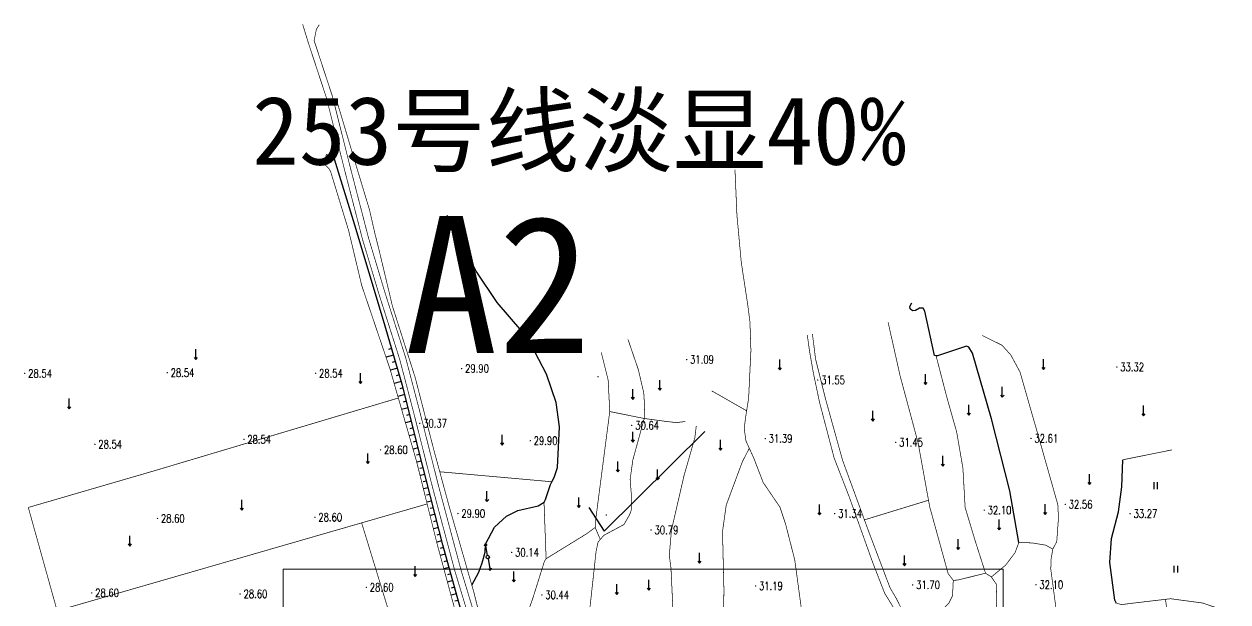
# Model space of a CAD drawing. Header units: millimetres. Extents: x -53295381 to 181933601, y -165 to 204541444.
# Drawn here: x 51323280 to 51674331, y 21246238 to 21414736 of the extents above; entities that cross this region are included whole.
import ezdxf

# ---------------------------------------------------------------- set-up
doc = ezdxf.new("R2010")
doc.units = ezdxf.units.MM
doc.header["$LTSCALE"] = 1000
doc.linetypes.add('X2', pattern=[10, 8, -2])
doc.layers.add('0－指标', color=7, linetype='Continuous')
doc.layers.add('地形', color=253, linetype='Continuous')
doc.layers.add('PUB_TITLE', color=7, linetype='Continuous', lineweight=20)
doc.styles.add('HZ', font='rs.shx', dxfattribs={"width": 0.8, "bigfont": 'hztxt.shx'})
doc.linetypes.add('10421', pattern='A,2,[150,AAA.SHX,S=1,R=0,X=0,Y=1],1e-11', length=2)

# ---------------------------------------------------------------- blocks, each defined once
blk = doc.blocks.new('gc170')
at = {"linetype": 'Continuous'}
blk.add_circle((0, 0), 0.5, dxfattribs=at)
blk = doc.blocks.new('gc200')
at = {"const_width": 0.2}
blk.add_lwpolyline([(-0.1, 0, 1), (0.1, 0, 1)], format="xyb", close=True, dxfattribs=at)
blk = doc.blocks.new('gc013b')
at = {"linetype": 'Continuous'}
blk.add_line((0.5, 0), (4, 0), dxfattribs=at)
at = {"linetype": 'Continuous', "flags": 128}
blk.add_lwpolyline([(3.39, 0.35), (4, 0), (3.39, -0.35)], dxfattribs=at)
blk = doc.blocks.new('gc120')
for p, q in [((-0.5, 0.6), (0, 0)), ((0, 0), (0, 3)), ((0, 0), (0.5, 0.6))]:
    blk.add_line(p, q)
blk = doc.blocks.new('gc121')
for p, q in [((-0.5, -1), (-0.5, 1)), ((0.5, -1), (0.5, 1))]:
    blk.add_line(p, q)

msp = doc.modelspace()

# ---------------------------------------------------------------- linework, layer by layer
for p, q in [((51492475.719, 21266877.413), (51521821.921, 21295959.967)), ((51487995.068, 21273812.495), (51492475.719, 21266877.413))]:
    msp.add_line(p, q)
at = {"layer": 'PUB_TITLE'}
msp.add_lwpolyline([(51398808.075, 21255762.926), (51398808.075, 20958762.926), (51608808.075, 20958762.926), (51608808.075, 21255762.926)], close=True, dxfattribs=at)
at = {"layer": '地形'}
for p, q in [((51430484.598, 21320154.022, 30049), (51429524.68, 21319873.742, 30049)), ((51431045.158, 21318234.185, 30049), (51428829.575, 21317587.272, 30049)), ((51431605.718, 21316314.349, 30049), (51430645.8, 21316034.069, 30049)), ((51432166.278, 21314394.512, 30049), (51430091.366, 21313788.673, 30049)), ((51432726.838, 21312474.675, 30049), (51431766.92, 21312194.395, 30049)), ((51433287.398, 21310554.839, 30049), (51431196.6, 21309944.361, 30049)), ((51434307.514, 21306687.776, 30049), (51432279.001, 21306179.469, 30049)), ((51433821.382, 21308627.796, 30049), (51432851.372, 21308384.73, 30049)), ((51435279.778, 21302807.737, 30049), (51433384.881, 21302332.912, 30049)), ((51434793.646, 21304747.756, 30049), (51433823.636, 21304504.691, 30049)), ((51436252.042, 21298927.698, 30049), (51434490.761, 21298486.355, 30049)), ((51435765.91, 21300867.717, 30049), (51434795.9, 21300624.651, 30049)), ((51437224.305, 21295047.659, 30049), (51435596.641, 21294639.797, 30049)), ((51436738.173, 21296987.678, 30049), (51435768.164, 21296744.612, 30049)), ((51437710.437, 21293107.639, 30049), (51436740.428, 21292864.573, 30049)), ((51438196.569, 21291167.62, 30049), (51436702.521, 21290793.24, 30049)), ((51438682.701, 21289227.6, 30049), (51437712.691, 21288984.534, 30049)), ((51439168.833, 21287287.581, 30049), (51437801.03, 21286944.835, 30049)), ((51439657.921, 21285348.308, 30049), (51438688.897, 21285101.341, 30049)), ((51440151.856, 21283410.261, 30049), (51438769.198, 21283057.873, 30049)), ((51440645.792, 21281472.213, 30049), (51439676.768, 21281225.246, 30049)), ((51441139.727, 21279534.166, 30049), (51439735.997, 21279176.408, 30049)), ((51441633.662, 21277596.118, 30049), (51440664.638, 21277349.151, 30049)), ((51442127.597, 21275658.071, 30049), (51440702.796, 21275294.943, 30049)), ((51442621.533, 21273720.024, 30049), (51441652.509, 21273473.056, 30049)), ((51443115.468, 21271781.976, 30049), (51441669.595, 21271413.478, 30049)), ((51444103.338, 21267905.881, 30049), (51442636.394, 21267532.012, 30049)), ((51443609.403, 21269843.929, 30049), (51442640.379, 21269596.961, 30049)), ((51445091.209, 21264029.786, 30049), (51443603.192, 21263650.547, 30049)), ((51444597.274, 21265967.834, 30049), (51443628.25, 21265720.866, 30049)), ((51445600.8, 21262095.904, 30049), (51444637.152, 21261828.729, 30049)), ((51446135.151, 21260168.608, 30049), (51444646.88, 21259755.979, 30049)), ((51447203.851, 21256314.016, 30049), (51445690.892, 21255894.542, 30049)), ((51446669.501, 21258241.312, 30049), (51445705.853, 21257974.137, 30049)), ((51447738.201, 21254386.72, 30049), (51446774.554, 21254119.545, 30049)), ((51448272.552, 21252459.424, 30049), (51446734.904, 21252033.105, 30049)), ((51448806.902, 21250532.128, 30049), (51447843.254, 21250264.953, 30049)), ((51449341.252, 21248604.832, 30049), (51447778.916, 21248171.668, 30049)), ((51449875.603, 21246677.536, 30049), (51448911.955, 21246410.361, 30049))]:
    msp.add_line(p, q, dxfattribs=at)
at = {"layer": '地形', "linetype": 'Continuous', "const_width": 200, "flags": 128}
for points, elevation in [([(51404527.8, 21414635.514), (51406138.8, 21409388.514), (51411466.8, 21393163.514), (51416632.8, 21372617.514), (51421995.8, 21351870.514), (51426828.8, 21335802.514), (51432813.8, 21316984.514), (51436815.8, 21301722.514), (51442405.8, 21279581.514), (51448907.8, 21255240.514), (51454358.8, 21237225.514), (51459355.8, 21218719.514), (51463455.8, 21206884.514), (51466893.8, 21190388.514), (51469660.8, 21179069.514), (51472844.8, 21169186.514), (51479017.8, 21149620.514), (51483215.8, 21134206.514), (51487895.8, 21117842.514), (51489213.8, 21112124.514)], 30848), ([(51414386.8, 21392625.514), (51419787.8, 21374561.514), (51424004.8, 21360588.514), (51425593.8, 21353609.514), (51426720.8, 21349170.514), (51430701.8, 21332468.514), (51437352.8, 21311603.514), (51442713.8, 21290757.514), (51447193.8, 21274246.514), (51454428.8, 21249100.514), (51456869.8, 21239326.514), (51457801.8, 21238518.514)], 30546), ([(51411379.8, 21376617.514), (51410924.987, 21373871.359), (51412166.8, 21372631.514), (51412698.8, 21371629.514), (51417914.8, 21354561.514), (51421754.8, 21338457.514), (51429946.8, 21314291.514), (51437749.8, 21287150.514), (51443711.8, 21263214.514), (51448755.8, 21244558.514), (51448589.8, 21243318.514), (51448034.8, 21242680.514), (51437416.8, 21239352.514), (51431437.8, 21237597.514)], 28957), ([(51550568.8, 21239689.514), (51548009.8, 21258515.514), (51545374.8, 21268811.514), (51543676.8, 21273914.514), (51538814.8, 21281043.514), (51536081.8, 21288140.514), (51533774.8, 21293202.514), (51533271.8, 21296865.514), (51533785.8, 21300767.514), (51534566.8, 21305632.514), (51535229.8, 21319586.514), (51534947.8, 21327918.514), (51534310.8, 21332852.514), (51532416.8, 21345270.514), (51531150.8, 21359050.514), (51530586.8, 21372261.514)], 31646), ([(51575235.8, 21327788.514), (51578753.8, 21312096.514), (51583989.8, 21292623.514), (51587362.8, 21273988.514), (51592749.8, 21254462.514), (51594241.8, 21252560.514), (51595458.8, 21252593.514), (51603647.8, 21254607.514), (51605354.8, 21253516.514), (51606793.8, 21251413.514), (51606917.8, 21246131.514), (51605210.8, 21226656.514), (51603653.8, 21210479.514), (51601863.8, 21202482.514), (51600806.8, 21196150.514), (51601094.8, 21191627.514), (51601363.8, 21189236.514)], 32029), ([(51499374.8, 21322811.236), (51502407.8, 21313970.514), (51503979.8, 21307194.514), (51504225.8, 21303280.514), (51504122.8, 21299727.514), (51500801.8, 21287639.514), (51500008.8, 21281964.514), (51500393.8, 21277184.514), (51500384.8, 21273122.514), (51499803.8, 21271556.514), (51499374.8, 21270819.602)], 31189), ([(51551665.8, 21324069.514), (51552353.8, 21319184.514), (51553475.8, 21312820.514), (51555227.8, 21304517.514), (51559496.8, 21288206.514), (51563841.8, 21277022.514), (51570655.8, 21257982.514), (51574218.8, 21248790.514), (51577088.8, 21244127.514), (51578457.8, 21240705.514), (51579364.8, 21230079.514), (51579275.8, 21221813.514)], 31747), ([(51553161.8, 21324367.514), (51554094.8, 21317026.514), (51556965.8, 21305508.514), (51561969.8, 21287509.514), (51569568.8, 21266783.514), (51575763.8, 21250443.514), (51577789.8, 21246961.514), (51580099.8, 21242103.514), (51580710.8, 21238844.514), (51581550.8, 21230554.514), (51580968.8, 21211775.514), (51581116.8, 21208066.514), (51582269.8, 21200331.514), (51583917.8, 21195279.514), (51585701.8, 21192562.514), (51591941.8, 21186124.514)], 31646), ([(51602639.8, 21323958.514), (51608482.8, 21321058.514), (51611025.8, 21318228.514), (51613689.8, 21313314.514), (51619857.8, 21291796.514), (51624722.8, 21274612.514), (51624918.8, 21270750.514), (51624410.8, 21263800.514), (51623263.8, 21261633.514), (51622763.8, 21258696.514), (51622670.8, 21255853.514), (51626500.8, 21226955.514), (51629358.8, 21207718.514), (51631091.8, 21191292.514), (51632135.8, 21189956.514), (51633492.8, 21189175.514)], 32891), ([(51491308.8, 21264455.514), (51489817.8, 21267944.514), (51489950.8, 21270075.514), (51494067.8, 21301753.514), (51493596.8, 21311001.514), (51491586.8, 21319003.514)], 31138), ([(51589229.8, 21317987.514), (51592298.8, 21306162.514), (51595235.8, 21295759.514), (51597056.8, 21285221.514), (51597698.8, 21273787.514), (51600596.8, 21264147.514), (51603647.8, 21254607.514)], 32181), ([(51324514.672, 21273781.001), (51361338.8, 21284499.514), (51432455.8, 21305709.514)], 29007), ([(51523753.8, 21307813.514), (51533979.8, 21301973.514)], 31494), ([(51494067.8, 21301753.514), (51499374.8, 21300684.514)], 30936), ([(51499374.8, 21300684.197), (51504122.8, 21299727.514)], 30936), ([(51504122.8, 21299727.514), (51510040.8, 21298929.514), (51513429.8, 21298525.514), (51516120.8, 21298841.514)], 31189), ([(51519293.8, 21297526.514), (51518888.8, 21294130.514), (51515735.8, 21283105.514), (51512053.8, 21267163.514), (51511438.8, 21259809.514), (51511937.8, 21255892.514), (51512666.8, 21240089.514), (51513070.8, 21236579.514), (51514327.8, 21235850.514), (51517729.8, 21232906.514), (51519814.8, 21229930.514), (51523108.8, 21219625.514), (51523224.8, 21217236.514), (51523353.8, 21205352.514), (51524507.8, 21197769.514), (51524336.8, 21196452.514), (51521895.8, 21195878.514)], 31494), ([(51523236.8, 21216108.514), (51526025.8, 21221563.514), (51527051.8, 21225813.514), (51527356.8, 21249879.514), (51526947.8, 21266743.514), (51528024.8, 21274446.514), (51532721.8, 21287073.514), (51534754.8, 21291051.514)], 31494), ([(51643717.8, 21287691.514), (51658051.8, 21290580.514)], 33449), ([(51444494.8, 21284191.514), (51477167.8, 21281277.514)], 30000), ([(51324514.8, 21273780.514), (51367667.167, 21119105.102)], 28584), ([(51440898.8, 21274831.514), (51332921.203, 21243648.589)], 29056), ([(51474899.8, 21275346.514), (51475508.8, 21258840.514)], 30298), ([(51568328.8, 21270166.514), (51587018.8, 21275887.514)], 31775), ([(51499374.8, 21270819.514), (51498191.8, 21268787.514), (51492368.8, 21265673.514), (51490666.8, 21263716.514), (51490067.8, 21260882.514), (51488131.8, 21243087.514), (51488681.8, 21239118.514), (51489671.8, 21237580.514), (51490786.8, 21237563.514), (51499374.8, 21237479.514)], 31138), ([(51421713.8, 21269291.514), (51431437.8, 21237597.514)], 28858), ([(51489817.8, 21267944.514), (51487273.8, 21266079.514), (51475508.8, 21258840.514), (51475001.8, 21258053.514), (51471673.8, 21247416.514), (51467672.8, 21236090.514)], 30595), ([(51605354.8, 21253516.514), (51609510.8, 21256960.514), (51612250.8, 21260576.514), (51613358.8, 21263555.514)], 32181), ([(51613358.8, 21263555.514), (51617208.8, 21263449.514), (51621202.8, 21262781.514), (51623263.8, 21261633.514)], 32485), ([(51580525.8, 21239832.514), (51585608.8, 21241057.514), (51590301.8, 21243122.514), (51592978.8, 21245926.514), (51594023.8, 21248045.514), (51594241.8, 21252560.514)], 31775), ([(51641881.8, 21245824.514), (51643447.8, 21245446.514), (51645326.8, 21245723.514), (51657612.8, 21247170.514), (51666969.8, 21245916.514), (51674230.8, 21243424.514)], 33297), ([(51656129.8, 21246995.514), (51663669.8, 21187262.514)], 33043)]:
    msp.add_lwpolyline(points, dxfattribs=dict(at, elevation=elevation))
at = {"layer": '地形', "linetype": 'X2', "const_width": 200, "elevation": 30844, "flags": 128}
msp.add_lwpolyline([(51409338.8, 21414510.514), (51408525.8, 21413230.514), (51407854.8, 21409933.514), (51413196.8, 21393665.514), (51418377.8, 21373061.514), (51423728.8, 21352357.514), (51428548.8, 21336332.514), (51434543.8, 21317484.514), (51438556.8, 21302177.514), (51444148.8, 21280032.514), (51450639.8, 21255734.514), (51456089.8, 21237720.514), (51461077.8, 21219248.514), (51465193.8, 21207365.514), (51468648.8, 21190788.514), (51471393.8, 21179559.514), (51474558.8, 21169736.514), (51480744.8, 21150128.514), (51484948.8, 21134691.514), (51489638.8, 21118291.514), (51490967.8, 21112528.514)], dxfattribs=at)
at = {"layer": '地形', "linetype": 'Continuous', "elevation": 30049, "flags": 128}
msp.add_lwpolyline([(51450538.8, 21244285.514), (51445393.8, 21262842.514), (51439470.8, 21286082.514), (51433647.8, 21309320.514), (51428111.8, 21328280.514), (51419772.8, 21356125.514), (51413793.8, 21375341.514), (51413110.8, 21376195.514), (51412121.8, 21376457.514), (51411379.8, 21376617.514)], dxfattribs=at)
at = {"layer": '地形', "linetype": '10421', "flags": 128}
for points, elevation in [([(51476759.8, 21280488.514), (51477167.8, 21281277.514), (51477830.8, 21282560.514), (51478815.8, 21285478.514), (51479379.8, 21297247.514), (51478438.8, 21304366.514), (51475627.8, 21312604.514), (51471184.8, 21321164.514), (51468413.8, 21325228.514), (51461236.8, 21333528.514), (51455113.8, 21342658.514), (51448981.8, 21354670.514), (51446628.8, 21358953.514)], 30546), ([(51613358.8, 21263555.514), (51610692.8, 21278625.514), (51605378.8, 21299624.514), (51599884.8, 21318797.514), (51598743.8, 21320489.514), (51598140.8, 21320853.514), (51589634.8, 21317981.514), (51589229.8, 21317987.514), (51588775.8, 21318095.514), (51585925.8, 21331035.514), (51585431.8, 21331854.514), (51584367.8, 21331870.514), (51583241.8, 21331175.514), (51582329.8, 21331138.514), (51581627.8, 21331656.514), (51581536.8, 21332368.514), (51582110.8, 21333477.514)], 32790), ([(51641881.8, 21245824.514), (51641389.8, 21246797.514), (51639879.8, 21257736.514), (51640336.8, 21264686.514), (51642378.8, 21272527.514), (51643398.8, 21279825.514), (51643717.8, 21287691.514)], 33297), ([(51453844.8, 21251130.514), (51455851.8, 21254943.514), (51456832.8, 21257662.514), (51457719.8, 21260731.514), (51457853.8, 21263114.514), (51460503.8, 21267996.514), (51463973.8, 21271227.514), (51467222.8, 21272871.514), (51473196.8, 21274227.514), (51474899.8, 21275346.514), (51475308.8, 21276136.514), (51475928.8, 21277866.514), (51476759.8, 21280488.514)], 30447)]:
    msp.add_lwpolyline(points, dxfattribs=dict(at, elevation=elevation))

# ---------------------------------------------------------------- block references
at = {"layer": '地形', "linetype": 'Continuous', "xscale": 1000, "yscale": 1000}
for name, p, zscale in [('gc120', (51373357.943, 21316898.294), 1000), ('gc200', (51516489.546, 21316914.272, 31087), 202101000), ('gc120', (51543697.697, 21313886.534), 1000), ('gc120', (51620519.67, 21314014.957), 1000), ('gc120', (51421380.74, 21309905.439), 1000), ('gc120', (51586112.653, 21309609.996), 1000), ('gc200', (51641938.765, 21314731.655, 33317), 202101000), ('gc120', (51508695.941, 21307945.189), 1000), ('gc200', (51554714.4, 21310924.037, 31547), 202101000), ('gc120', (51608539.737, 21305935.924), 1000), ('gc120', (51336417.334, 21302524.097), 1000), ('gc120', (51500780.708, 21305303.117), 1000), ('gc120', (51570798.474, 21298984.905), 1000), ('gc120', (51598797.621, 21300663.187), 1000), ('gc120', (51649688.494, 21300521.268), 1000), ('gc120', (51462724.346, 21291991.908), 1000), ('gc120', (51500787.819, 21292856.32), 1000), ('gc200', (51500494.795, 21297698.452, 30637), 202101000), ('gc120', (51526354.948, 21290478.542), 1000), ('gc200', (51539410.567, 21293882.045, 31387), 202101000), ('gc200', (51577454.146, 21292768.764, 31447), 202101000), ('gc200', (51616899.458, 21293921.108, 32607), 202101000), ('gc120', (51423500.471, 21286564.732), 1000), ('gc120', (51591217.38, 21285809.796), 1000), ('gc120', (51496415.978, 21284141.917), 1000), ('gc120', (51508026.167, 21281804.448), 1000), ('gc120', (51633997.082, 21280501.923), 1000), ('gc121', (51653301.873, 21280126.077), 1000), ('gc120', (51458261.686, 21275541.811), 1000), ('gc120', (51386810.007, 21273010.953), 1000), ('gc120', (51485065.792, 21273731.39), 1000), ('gc120', (51555216.648, 21271622.652), 1000), ('gc120', (51621011.923, 21271746.097), 1000), ('gc200', (51626902.754, 21274682.827, 32557), 202101000), ('gc200', (51559662.642, 21272005.092, 31337), 202101000), ('gc200', (51603261.275, 21272995.327, 32097), 202101000), ('gc120', (51607633.035, 21267231.104), 1000), ('gc200', (51645816.572, 21271969.936, 33267), 202101000), ('gc200', (51506125.044, 21267199.428, 30787), 202101000), ('gc120', (51354127.75, 21262537.57), 1000), ('gc120', (51595661.747, 21261535.757), 1000), ('gc170', (51458494.429, 21259329.067), 1000), ('gc170', (51458494.429, 21259329.067), 1000), ('gc120', (51520245.354, 21257549.1), 1000), ('gc120', (51580052.494, 21256793.342), 1000), ('gc120', (51437300.686, 21253661.199), 1000), ('gc121', (51659186.699, 21255799.081), 1000), ('gc120', (51466083.234, 21252116.56), 1000), ('gc120', (51505453.7, 21249678.16), 1000), ('gc120', (51496108.942, 21248419.865), 1000), ('gc200', (51536595.747, 21250912.319, 31187), 202101000), ('gc200', (51582413.985, 21251210.17, 31697), 202101000), ('gc200', (51618345.991, 21251245.327, 32097), 202101000)]:
    msp.add_blockref(name, p, dxfattribs=dict(at, zscale=zscale))
at = {"layer": '地形', "xscale": 1000, "yscale": 1000}
for name, p, zscale in [('gc200', (51323480.269, 21312859.706, 28541), 202101000), ('gc200', (51365019.697, 21313069.667, 28541), 202101000), ('gc200', (51408290.816, 21312907.436, 28541), 202101000), ('gc200', (51450889.204, 21314295.009, 35093), 202101000), ('gc200', (51490654.683, 21311896.45, 35093), 202101000), ('gc200', (51438652.632, 21298317.836, 35093), 202101000), ('gc200', (51343929.976, 21292198.329, 28541), 202101000), ('gc200', (51387372.481, 21293623.744, 28541), 202101000), ('gc200', (51470886.616, 21293242.519, 35093), 202101000), ('gc200', (51427228.071, 21290577.846, 28541), 202101000), ('gc200', (51362182.417, 21270574.184, 28541), 202101000), ('gc200', (51408090.864, 21270921.352, 28541), 202101000), ('gc200', (51449791.89, 21272023.403, 35093), 202101000), ('gc200', (51493058.784, 21271563.076, 35093), 202101000), ('gc170', (51458494.429, 21259329.067, 28270), 171300000), ('gc200', (51465460.982, 21260671.962, 35093), 202101000), ('gc200', (51423085.005, 21250485.927, 28541), 202101000), ('gc200', (51343016.279, 21248880.702, 28541), 202101000), ('gc200', (51386285.2, 21248569.301, 28541), 202101000), ('gc200', (51474266.988, 21248274.257, 35093), 202101000)]:
    msp.add_blockref(name, p, dxfattribs=dict(at, zscale=zscale))
at = {"layer": '地形', "linetype": 'Continuous', "xscale": 1000, "yscale": 1000, "zscale": 1000}
for rotation in [99.86801854887989, 280.305912711659]:
    msp.add_blockref('gc013b', (51458494.429, 21259329.067), dxfattribs=dict(at, rotation=rotation))

# ---------------------------------------------------------------- texts
at = {"layer": '0－指标', "attachment_point": 1}
for s, insert, char_height, width in [('{\\fSimHei|b0|i0|c134|p2;253号线淡显40%}', (51389798.585, 21393702.208, 15977.5), 20000, 801510.515), ('{\\fSimHei|b0|i0|c134|p2;A2}', (51434211.595, 21358804.762, 31955), 40000, 1603021.03)]:
    msp.add_mtext(s, dxfattribs=dict(at, insert=insert, char_height=char_height, width=width))
at = {"layer": '地形', "style": 'HZ', "width": 0.75}
for s, p in [('31.09', (51517489.8, 21315714.514, 36543)), ('33.32', (51642938.8, 21313531.514, 36543)), ('28.54', (51324479.8, 21311659.514, 28584)), ('28.54', (51366019.8, 21311869.514, 28584)), ('28.54', (51409290.8, 21311707.514, 28584)), ('29.90', (51451888.8, 21313094.514, 35136)), ('31.55', (51555714.8, 21309724.514, 36543)), ('30.37', (51439652.8, 21297117.514, 35136)), ('30.64', (51501494.8, 21296498.514, 29462)), ('28.54', (51388372.8, 21292423.514, 28584)), ('31.39', (51540410.8, 21292682.514, 36543)), ('32.61', (51617899.8, 21292721.514, 36543)), ('28.54', (51344929.8, 21290998.514, 28584)), ('28.60', (51428227.8, 21289377.514, 28584)), ('29.90', (51471886.8, 21292042.514, 35136)), ('31.45', (51578453.8, 21291568.514, 36543)), ('32.10', (51604260.8, 21271795.514, 36543)), ('32.56', (51627902.8, 21273482.514, 36543)), ('28.60', (51363182.8, 21269374.514, 28584)), ('28.60', (51409090.8, 21269721.514, 28584)), ('29.90', (51450791.8, 21270823.514, 35136)), ('31.34', (51560662.8, 21270805.514, 36543)), ('33.27', (51646816.8, 21270769.514, 36543)), ('30.79', (51507124.8, 21265999.514, 29462)), ('30.14', (51466460.8, 21259471.514, 35136)), ('28.60', (51344015.8, 21247680.514, 28584)), ('28.60', (51387284.8, 21247369.514, 28584)), ('28.60', (51424084.8, 21249285.514, 28584)), ('30.44', (51475266.8, 21247074.514, 35136)), ('31.19', (51537595.8, 21249712.514, 36543)), ('31.70', (51583413.8, 21250010.514, 36543)), ('32.10', (51619345.8, 21250045.514, 36543))]:
    msp.add_text(s, height=2400, dxfattribs=at).set_placement(p)

doc.saveas('drawing.dxf')
